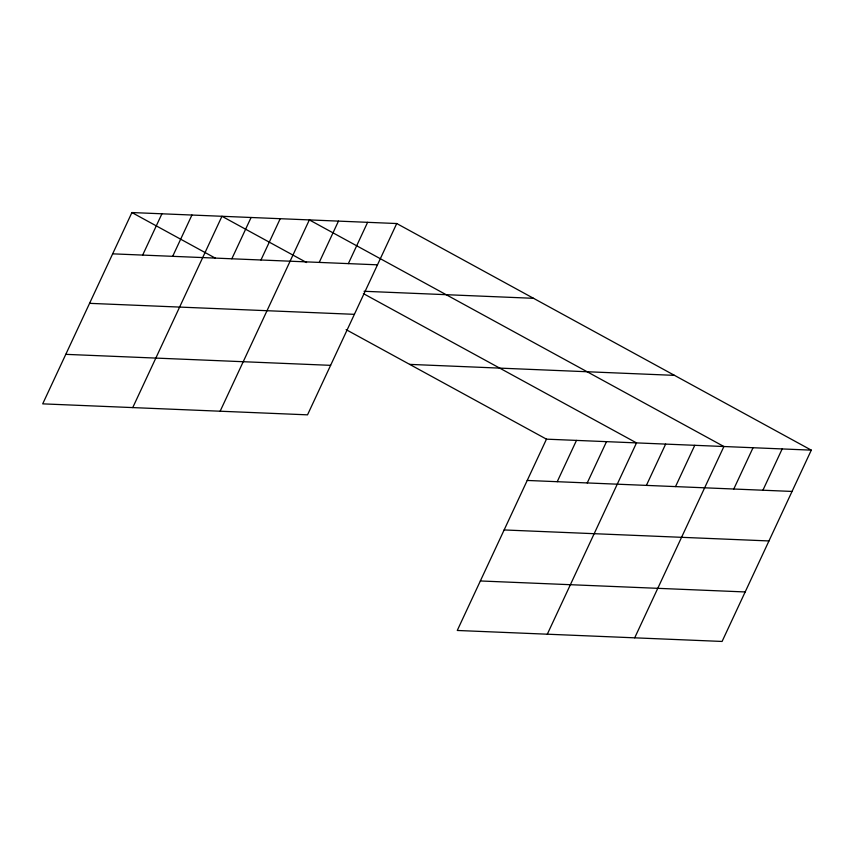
<?xml version="1.0" encoding="UTF-8"?>
<svg xmlns="http://www.w3.org/2000/svg" width="854" height="854" viewBox="0 0 854 854"><rect width="100%" height="100%" fill="white"/><g stroke="black" fill="none" stroke-linecap="round" stroke-linejoin="round"><path stroke-width="1.28" d="M396.736 223.534L131.911 212.55L42.7 403.857L307.525 414.841L396.736 223.534L811.3 450.143L722.089 641.45L457.264 630.465L546.475 439.159L811.3 450.143M142.671 255.079L161.918 213.788M172.679 256.328L191.936 215.037M132.744 407.593L221.955 216.286L306.586 262.541M231.829 258.783L251.087 217.492M260.961 259.99L280.219 218.699M220.14 411.222L309.351 219.905L723.904 446.514L634.693 637.831M319.225 262.413L338.472 221.111M348.357 263.619L367.604 222.328M557.224 481.699L576.482 440.397M587.242 482.937L606.5 441.646M547.307 634.202L636.508 442.895L363.377 293.595M646.393 485.392L665.64 444.101M675.525 486.599L694.772 445.308M733.778 489.022L753.036 447.731M762.91 490.228L782.168 448.937M112.653 253.841L377.489 264.825M364.05 291.278L533.547 298.313M89.574 303.341L354.399 314.336M409.664 364.38L674.5 375.365M65.79 354.346L330.615 365.341M527.217 480.45L792.042 491.434M504.127 529.95L768.963 540.945M480.343 580.966L745.179 591.95M131.911 212.55L215.379 258.175M346.126 329.644L546.475 439.159"/></g></svg>
